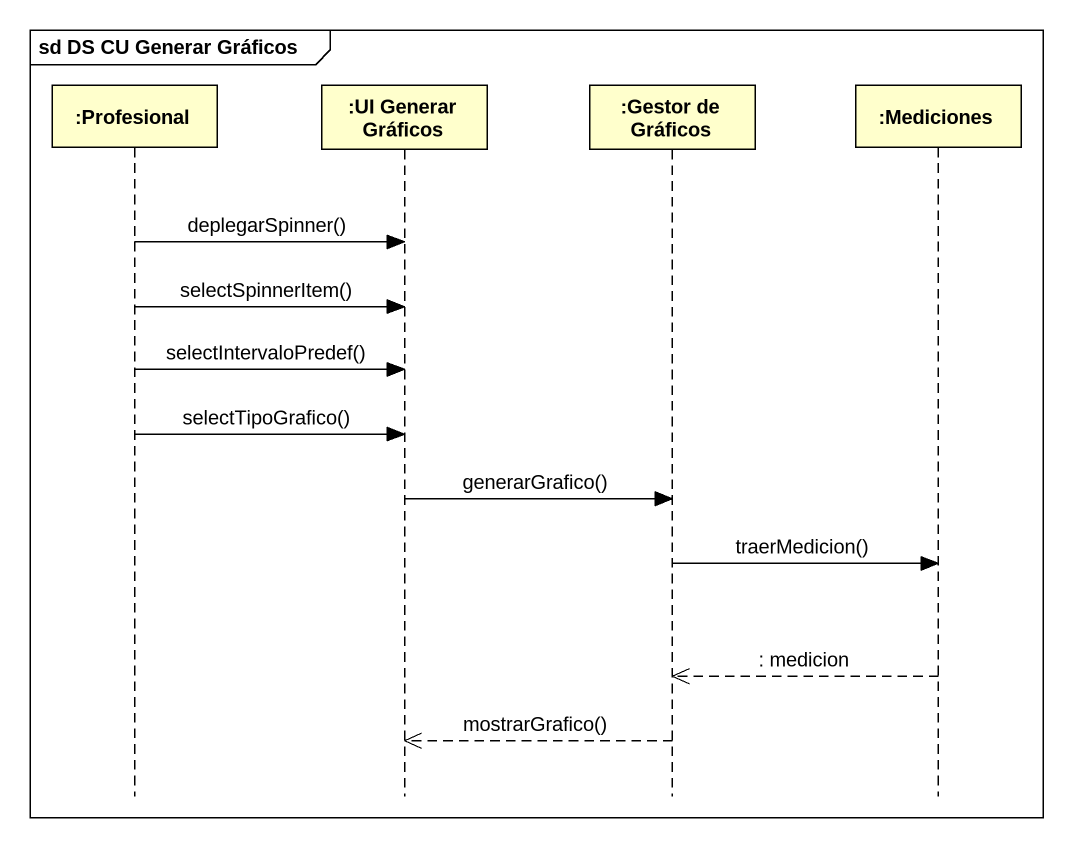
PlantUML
@startuml
mainframe sd DS CU Generar Gráficos
hide footbox
participant ":Profesional" as Profesional
participant ":UI Generar Gráficos" as UI_Generar_Gráficos
participant ":Gestor de Gráficos" as Gestor_de_Gráficos
participant ":Mediciones" as Mediciones

Profesional -> UI_Generar_Gráficos : deplegarSpinner()
Profesional -> UI_Generar_Gráficos : selectSpinnerItem()
Profesional -> UI_Generar_Gráficos : selectIntervaloPredef()
Profesional -> UI_Generar_Gráficos : selectTipoGrafico()
UI_Generar_Gráficos -> Gestor_de_Gráficos : generarGrafico()
Gestor_de_Gráficos -> Mediciones : traerMedicion()
Mediciones -->> Gestor_de_Gráficos : : medicion
Gestor_de_Gráficos -->> UI_Generar_Gráficos : mostrarGrafico()
@enduml
